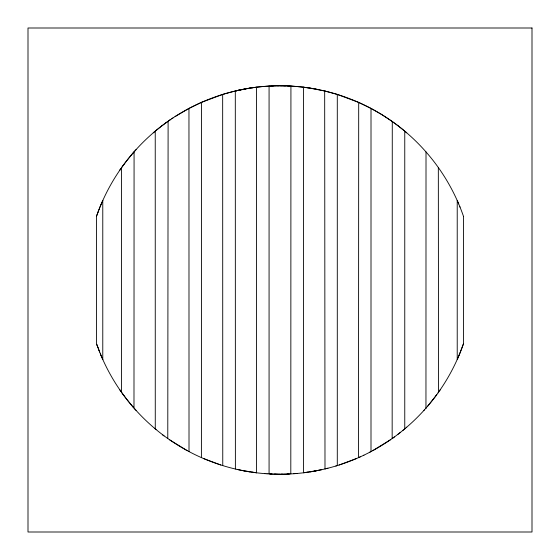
<?xml version="1.0" encoding="UTF-8"?>
<svg xmlns="http://www.w3.org/2000/svg" width="560" height="560" viewBox="0 0 560 560"><rect width="100%" height="100%" fill="white"/><g stroke="black" fill="none" stroke-linecap="round" stroke-linejoin="round"><path stroke-width="0.84" d="M460.187 352.485L463.54 343.525L463.54 216.475M100.996 355.355L96.46 343.525L96.53 216.272M96.46 216.475L96.74 215.67M96.691 215.824L96.957 215.068M96.915 215.18L97.461 213.654M97.104 214.662L97.244 214.256M97.321 214.053L97.678 213.059M97.538 213.458L97.902 212.464M97.755 212.863L98.091 211.953M97.979 212.261L98.651 210.469M98.203 211.659L98.427 211.064M98.574 210.672L98.882 209.874M98.819 210.028L99.113 209.279M99.071 209.391L99.323 208.747M99.267 208.88L99.659 207.9M99.505 208.292L100.086 206.836M99.967 207.137L100.996 204.645M460.033 352.863L459.004 355.355M100.198 206.563L100.352 206.199A194.222 194.222 0 0 1 229.019 92.589A194.145 194.145 0 0 1 262.766 86.548L265.209 86.345M101.059 204.491L102.767 200.564M458.941 355.509L457.59 358.638M119.525 170.597L119.966 169.953M440.475 389.403L440.034 390.047M120.113 169.736L121.121 168.294M439.74 390.474L439.32 391.083M438.053 392.875L438.522 392.21L438.333 167.517M122.724 166.047L121.478 167.79L121.52 392.273M122.892 165.816L123.928 164.409M436.786 394.625L436.072 395.591M124.012 164.283L127.764 159.397M435.988 395.717L427.567 406.273M127.778 159.376L132.909 153.174M133.007 153.055L133.637 152.327M133.749 152.201L134.078 151.83L133.987 408.072M134.12 151.781L136.038 149.632M426.02 408.058L425.656 408.471M425.957 408.135L426.013 151.928M424.361 409.934L423.962 410.368M153.272 132.825L155.043 131.32M406.728 427.175L406.315 427.532M405.468 428.253L405.055 428.603M404.761 428.848L404.761 131.152M404.985 428.666L404.537 429.037M156.352 130.228L155.239 131.152L155.274 428.883M156.562 130.053L161.525 126.098M403.438 429.947L402.598 430.64M400.568 432.264L398.034 434.238M161.588 126.049L165.851 122.864M394.422 436.94L393.456 437.64M166.005 122.752L166.523 122.381M166.628 122.304L167.321 121.807M393.351 437.71L392.945 438.004M392.161 438.557L392.28 121.52M168.112 121.247L167.776 438.515M168.287 121.128L169.694 120.141M390.474 439.74L372.715 450.66M169.778 120.085L170.828 119.364M171.885 118.657L172.942 117.95M175.07 116.564L189.105 108.36M371 451.584L371.014 108.43L381.71 114.541L392.112 121.408M189.189 108.318L201.509 102.347M370.321 451.941L369.376 452.431M360.171 456.904L359.191 457.345M201.46 102.368L222.768 94.402M358.526 457.639L358.694 102.438M201.544 102.333L201.404 457.604M356.657 458.451L339.143 464.996M336.546 465.808L335.846 466.018M224.77 93.8L222.663 94.437L222.761 465.591M224.861 93.772L235.844 90.867M327.943 468.209L327.215 468.391M325.997 468.692L325.479 468.818M324.996 468.937L324.674 90.986M235.389 469.028L235.305 90.993L249.886 88.13M236.124 90.804L237.083 90.58M237.272 90.538L241.962 89.544M321.643 469.7L314.083 471.205M319.361 470.19L303.548 472.787L303.548 87.213L308.798 87.927M241.885 89.558L243.285 89.285M243.201 89.299L244.608 89.033M244.517 89.047L245.931 88.795M246.995 88.606L250.222 88.074M247.163 88.578L248.486 88.354M312.753 471.436L310.114 471.87M249.809 88.144L251.293 87.913M251.132 87.934L252.518 87.738M252.364 87.759L254.506 87.458M307.636 472.241L305.494 472.542M252.462 87.745L253.834 87.549M253.792 87.556L256.452 87.213L256.571 472.801M254.604 87.451L255.584 87.318M255.878 87.283L256.816 87.171M256.767 87.178L257.558 87.08M257.859 87.045L261.492 86.667M262.052 86.611L263.326 86.499M463.54 343.525A194.222 194.222 0 0 1 297.234 473.452L297.08 473.466M297.234 473.452L294.868 473.648M263.641 86.471L264.278 86.415M264.593 86.394L267.554 86.177M293.867 473.725L295.057 473.634M265.594 86.317L266.483 86.254M293.965 473.718L289.548 473.984M266.798 86.226L278.936 85.785M267.883 86.156L268.352 86.128M268.8 86.107L269.157 86.086M269.003 86.093L270.732 86.002M290.808 473.921L290.927 86.086L287.287 85.918M289.632 473.984L281.057 474.215M271.019 85.988L271.586 85.96M288.414 474.04L288.981 474.012M271.138 85.981L273.28 85.897M288.862 474.019L287.49 474.075M272.146 85.939L272.713 85.918M287.854 474.061L286.118 474.124M273.196 85.897L273.882 85.876M274.407 85.862L276.087 85.82M285.033 474.152L285.432 474.145M284.067 474.18L284.473 474.166M276.612 85.813L277.97 85.792M283.388 474.187L282.03 474.208M277.767 85.792L280.679 85.785M282.233 474.208L279.44 474.222M278.649 85.785L287.49 85.925M280.679 474.215L281.351 474.215M280 474.222L273.595 474.117M280.56 85.778L281.351 85.785M279.321 474.215L277.767 474.208M281.113 85.785L282.233 85.792M282.03 85.792L283.388 85.813M277.97 474.208L276.612 474.187M283.353 85.806L284.473 85.834M276.647 474.194L275.527 474.166M284.067 85.82L285.432 85.855M275.933 474.18L274.568 474.145M285.033 85.848L285.593 85.862M274.407 474.138L274.967 474.152M286.118 85.876L286.804 85.897M273.882 474.124L266.987 473.781M272.146 474.061L272.51 474.075M287.469 85.925L292.026 86.156M271.138 474.019L271.824 474.047M288.414 85.96L288.981 85.988M271.019 474.012L271.586 474.04M270.277 473.977L270.634 473.991M289.457 86.009L289.814 86.03M270.452 473.984L269.073 473.914L269.073 86.086M290.78 86.079L291.165 86.1M291.41 86.114L295.316 86.387M292.327 86.17L293.398 86.24M267.12 473.795L264.754 473.62M293.741 86.268L294.259 86.303M294.707 86.338L302.141 87.045M264.95 473.634L262.766 473.452A194.222 194.222 0 0 1 100.345 353.794L100.275 353.619M295.631 86.408L296.583 86.492M296.905 86.52L297.227 86.548A194.222 194.222 0 0 1 463.435 216.188M302.449 87.08L303.415 87.199M303.31 87.185L303.989 87.269M256.452 472.787L240.639 470.19M304.339 87.311L305.298 87.437M305.494 87.458L307.636 87.759M254.506 472.542L252.364 472.241M308.707 87.913L324.758 91.007M309.778 88.074L313.005 88.606M249.886 471.87L247.247 471.436M315.161 88.991L318.402 89.614M244.608 470.967L241.962 470.456M240.52 470.162L237.174 469.441M324.632 90.979L325.038 91.077M324.94 91.049L337.19 94.388M337.176 94.388L358.351 102.284M220.766 464.968L203.525 458.528M358.645 102.417L370.944 108.388M189.014 451.591L188.958 108.437M187.103 450.562L169.694 439.859M392.357 121.583L393.099 122.108M393.477 122.381L398.405 126.042M398.475 126.098L403.438 130.053M403.83 130.375L404.537 130.963M156.016 429.499L155.589 429.142M404.957 131.32L406.728 132.825M155.015 428.666L154.567 428.288M136.038 410.368L134.82 409.01M134.645 408.814L134.225 408.338M133.448 407.449L133.007 406.945M132.909 406.826L127.841 400.701M127.778 400.624L124.012 395.717M123.928 395.591L122.892 394.184M122.724 393.953L121.723 392.56M121.121 391.706L119.525 389.403M102.76 359.422L101.059 355.509M457.464 201.082L457.639 201.481M457.821 201.894L458.052 202.419M458.234 202.839L458.682 203.875M459.879 206.752L460.033 207.137M99.505 351.708L99.659 352.1M99.267 351.12L99.428 351.512M99.036 350.525L99.19 350.917M98.959 350.322L98.728 349.727M97.979 347.739L98.126 348.138M97.755 347.137L97.902 347.536M97.538 346.542L97.678 346.941M97.321 345.947L97.461 346.346M97.104 345.338L97.244 345.744M97.027 345.135L96.817 344.533M457.226 200.55L457.226 359.45M337.295 94.423L337.295 465.577M102.774 200.55L102.774 359.45M235.326 90.986A194.222 194.222 0 0 1 240.639 89.81M363.923 455.217A10.164 0.595 -25.7 0 1 363.524 455.406M261.338 86.604A8.4 0.441 -5.2 0 1 262.003 86.541M164.01 435.932A8.12 0.469 37.4 0 1 162.533 434.826M532 28L28 28L28 532L532 532L532 28"/></g></svg>
